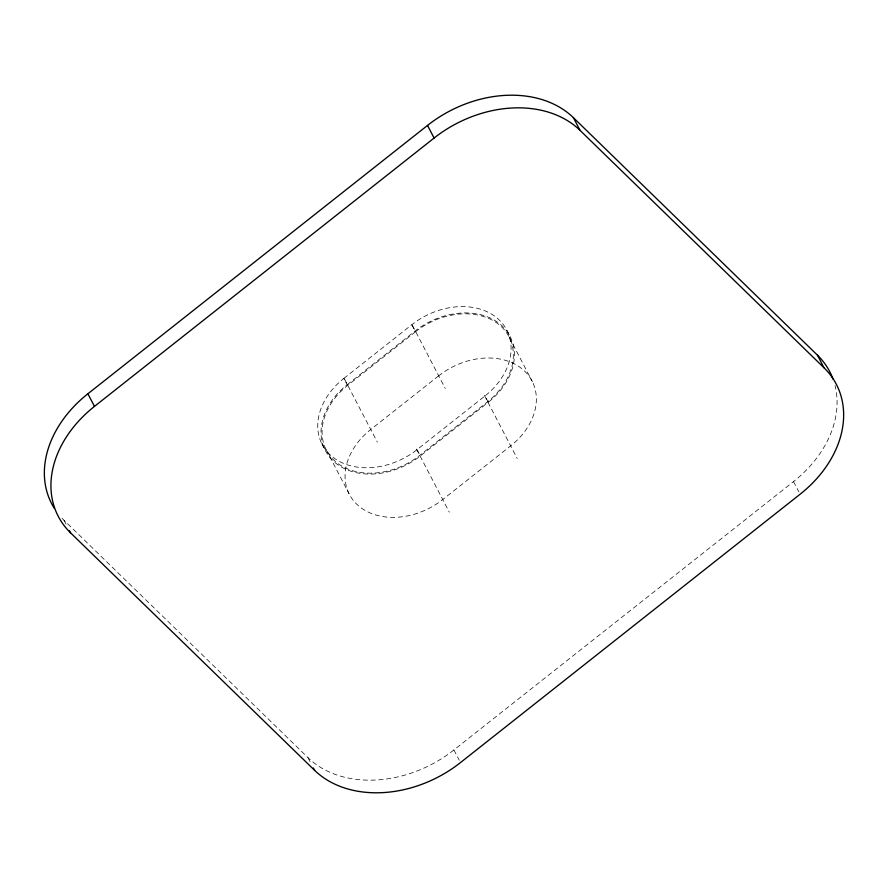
<?xml version="1.0" encoding="UTF-8"?>
<svg xmlns="http://www.w3.org/2000/svg" width="888" height="888" viewBox="0 0 888 888"><rect width="100%" height="100%" fill="white"/><g stroke="black" fill="none" stroke-linecap="round" stroke-linejoin="round"><path stroke-width="0.67" stroke-dasharray="4.44 3.33" d="M343.856 378.399L411.788 324.731A65.756 50.005 -27.5 0 1 499.334 320.091A65.756 50.005 -27.5 0 1 484.981 395.959L488.267 402.275L420.346 455.944A65.756 50.005 -27.5 0 1 332.8 460.583A65.756 50.005 -27.5 0 1 347.141 384.715L343.856 378.399A65.756 50.005 -27.5 0 0 329.515 454.268A65.756 50.005 -27.5 0 0 417.06 449.639L484.981 395.959M347.141 384.715L415.073 331.046A65.756 50.005 -27.5 0 1 502.619 326.407A65.756 50.005 -27.5 0 1 488.267 402.275M62.038 518.248A109.59 83.339 -27.5 0 0 63.992 520.224L308.003 757.675A109.59 83.339 -27.5 0 0 453.901 749.949L793.528 481.607A109.59 83.339 -27.5 0 0 835.042 385.625M793.528 481.607L798.911 491.93M507.07 330.68L510.356 336.996M509.379 337.496L532.378 381.685M484.371 395.371L517.238 458.508M412.398 325.319L445.254 388.456M411.788 324.731L415.073 331.046M417.06 449.639L420.346 455.944M416.45 449.039L449.317 512.176M344.466 378.987L377.333 442.124M326.04 449.495L349.051 493.695M321.778 443.678L325.064 449.994M453.901 749.949L459.285 760.283M308.003 757.675L311.588 764.568M63.992 520.224L66.977 525.962M415.684 331.635L347.752 385.303A64.657 49.162 -27.5 0 0 333.655 459.906A64.657 49.162 -27.5 0 0 419.735 455.355L487.667 401.687A64.657 49.162 -27.5 0 0 501.764 327.073A64.657 49.162 -27.5 0 0 415.684 331.635M438.683 375.824L370.762 429.492A64.657 49.162 -27.5 0 0 356.654 504.107A64.657 49.162 -27.5 0 0 442.746 499.544L510.667 445.876A64.657 49.162 -27.5 0 0 524.775 371.273A64.657 49.162 -27.5 0 0 438.683 375.824"/><path stroke-width="1.33" d="M54.446 508.513A109.59 83.339 -27.5 0 1 87.89 393.773L427.517 125.419A109.59 83.339 -27.5 0 1 573.426 117.693L817.437 355.156A109.59 83.339 -27.5 0 1 833.022 379.076M70.563 532.844A109.59 83.339 -27.5 0 1 94.472 406.393L434.099 138.051A109.59 83.339 -27.5 0 1 579.997 130.325L824.009 367.776A109.59 83.339 -27.5 0 1 800.11 494.228L460.484 762.581A109.59 83.339 -27.5 0 1 314.574 770.307L70.563 532.844L69.364 530.547M817.437 355.156L824.009 367.776M573.426 117.693L579.997 130.325M427.517 125.419L434.099 138.051M313.375 768.009L314.574 770.307M87.89 393.773L94.472 406.393"/></g></svg>
